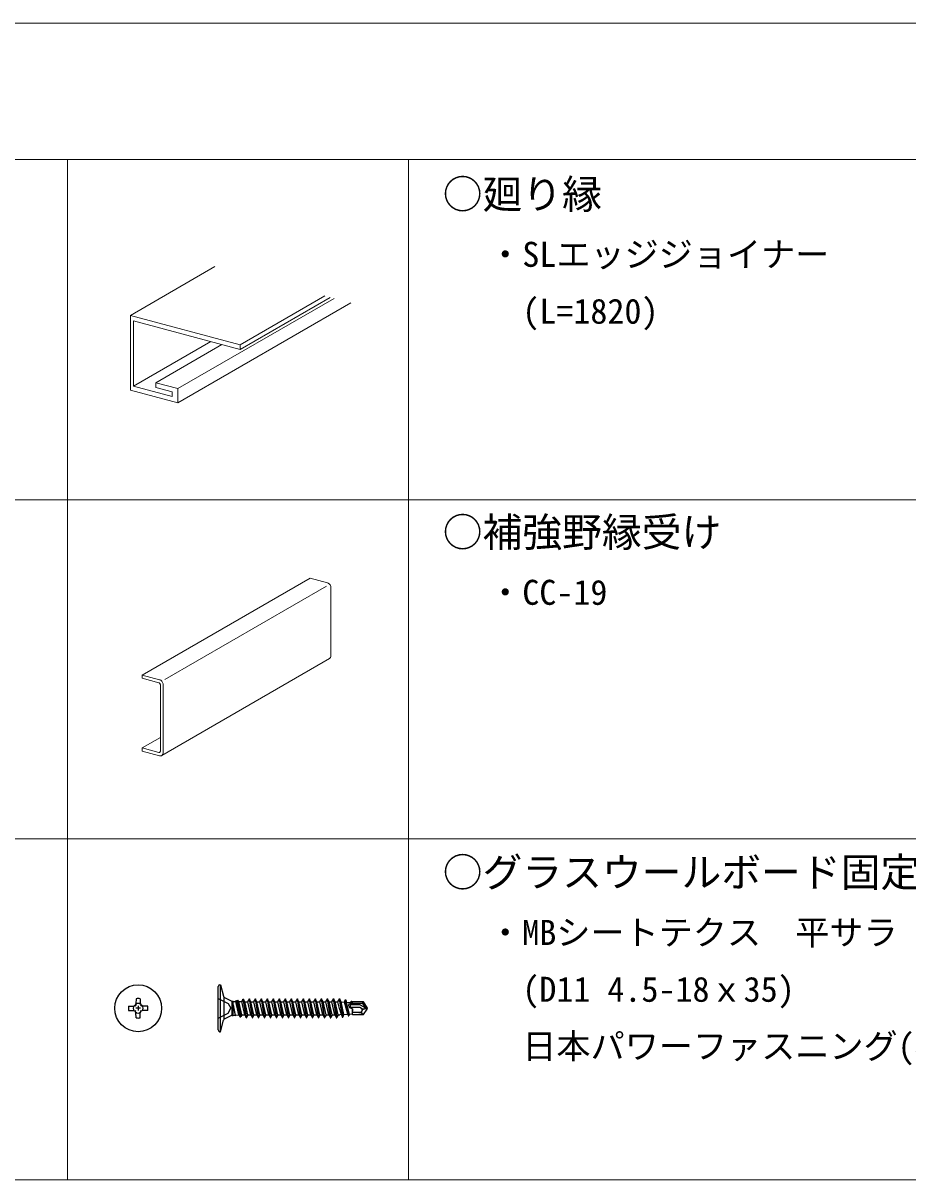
# Model space of a CAD drawing. Units: millimetres on the paper, enlarged 10 times. Extents: x -1950 to 1950, y -1347 to 1325.
# Drawn here: x -984 to -595, y 816 to 1325 of the extents above; entities that cross this region are included whole.
import ezdxf
from ezdxf.enums import TextEntityAlignment as Align

# ---------------------------------------------------------------- set-up
doc = ezdxf.new("R2010")
doc.units = ezdxf.units.MM
doc.header["$LTSCALE"] = 10
for name, color, linetype, lineweight in [('0-4_ブレース・補強材', 4, 'Continuous', 9), ('0-6_文字', 7, 'Continuous', 18), ('0-B_補強金具・金具・その他', 3, 'Continuous', 18), ('0-C_ビス・アンカーボルト・強調図形', 2, 'Continuous', 25), ('F-3_野縁', 3, 'Continuous', 18)]:
    doc.layers.add(name, color=color, linetype=linetype, lineweight=lineweight)
doc.styles.add('ＭＳ ゴシック', font='')
doc.styles.get('ＭＳ ゴシック').set_extended_font_data('MS Gothic')

msp = doc.modelspace()

# ---------------------------------------------------------------- linework, layer by layer
at = {"layer": '0-4_ブレース・補強材'}
for p, q in [((-932.13, 1038.34), (-858.34, 1080.94)), ((-850.69, 1078.89), (-858.34, 1080.94)), ((-922.13, 1036.36), (-851.03, 1077.4)), ((-849.16, 1046.8), (-849.16, 1076.72)), ((-923.57, 1002.95), (-849.79, 1045.55)), ((-932.13, 1038.34), (-932.13, 1037.29)), ((-924.17, 1034.1), (-924.17, 1004.88)), ((-922.95, 1004.2), (-922.95, 1034.12)), ((-932.13, 1006.31), (-924.17, 1010.9)), ((-932.13, 1005.96), (-932.13, 1004.9))]:
    msp.add_line(p, q, dxfattribs=at)
for points in [[(-849.16, 1076.72), (-849.19, 1077.03), (-849.26, 1077.35), (-849.37, 1077.65), (-849.52, 1077.95), (-849.71, 1078.21), (-849.93, 1078.45), (-850.17, 1078.64), (-850.43, 1078.79), (-850.69, 1078.89)], [(-849.79, 1045.55), (-849.59, 1045.7), (-849.42, 1045.89), (-849.29, 1046.13), (-849.21, 1046.39), (-849.17, 1046.69), (-849.16, 1046.8)], [(-924.48, 1036.29), (-932.13, 1038.34), (-932.13, 1036.93), (-924.78, 1034.97)], [(-924.17, 1034.1), (-924.18, 1034.22), (-924.21, 1034.35), (-924.25, 1034.47), (-924.31, 1034.59), (-924.39, 1034.7), (-924.48, 1034.79), (-924.57, 1034.87), (-924.68, 1034.93), (-924.78, 1034.97)], [(-922.95, 1034.12), (-922.97, 1034.43), (-923.04, 1034.75), (-923.15, 1035.06), (-923.3, 1035.35), (-923.49, 1035.62), (-923.71, 1035.85), (-923.95, 1036.05), (-924.21, 1036.19), (-924.48, 1036.29)], [(-924.48, 1002.85), (-932.13, 1004.9), (-932.13, 1006.31), (-924.78, 1004.34)], [(-924.78, 1004.34), (-924.68, 1004.32), (-924.57, 1004.33), (-924.48, 1004.35), (-924.39, 1004.4), (-924.31, 1004.47), (-924.25, 1004.55), (-924.21, 1004.65), (-924.18, 1004.76), (-924.17, 1004.88)], [(-924.48, 1002.85), (-924.21, 1002.81), (-923.95, 1002.82), (-923.71, 1002.88), (-923.49, 1003), (-923.3, 1003.17), (-923.15, 1003.38), (-923.04, 1003.62), (-922.97, 1003.9), (-922.95, 1004.2)]]:
    msp.add_lwpolyline(points, dxfattribs=at)
at = {"layer": '0-B_補強金具・金具・その他'}
for p, q in [((-937.34, 1196.5), (-900.18, 1217.96)), ((-916.47, 1164.28), (-847.8, 1203.93)), ((-916.47, 1158.07), (-840.45, 1201.96)), ((-889.04, 1183.56), (-851.88, 1205.02)), ((-889.04, 1181.49), (-849.43, 1204.36)), ((-937.34, 1196.5), (-889.04, 1183.56)), ((-937.34, 1196.5), (-937.34, 1163.66)), ((-935.93, 1194.05), (-889.04, 1181.49)), ((-935.93, 1165.35), (-901.97, 1184.96)), ((-926.13, 1166.87), (-897.07, 1183.64)), ((-889.04, 1183.56), (-889.04, 1181.49)), ((-926.13, 1166.87), (-916.47, 1164.28)), ((-937.34, 1163.66), (-916.47, 1158.07)), ((-918.92, 1162.87), (-918.92, 1160.8)), ((-916.47, 1164.28), (-916.47, 1158.07))]:
    msp.add_line(p, q, dxfattribs=at)
for points in [[(-935.93, 1194.05), (-935.93, 1165.35), (-918.92, 1160.8)], [(-926.13, 1166.87), (-926.13, 1164.8), (-918.92, 1162.87)]]:
    msp.add_lwpolyline(points, dxfattribs=at)
at = {"layer": '0-C_ビス・アンカーボルト・強調図形'}
for p, q in [((-898.71, 882.27), (-898.71, 901.39)), ((-897.96, 902.14), (-897.77, 902.14)), ((-897.77, 881.52), (-897.77, 902.14)), ((-897.77, 902.14), (-896.43, 897.12)), ((-933, 896.04), (-932.97, 893.9)), ((-898.71, 896.14), (-894.37, 893.98)), ((-896.32, 896.71), (-896.32, 886.96)), ((-895.93, 896.52), (-892.98, 895.08)), ((-890.69, 895.27), (-890.11, 892.58)), ((-889.71, 894.79), (-890.06, 895.4)), ((-889.61, 892.66), (-890.06, 895.4)), ((-887.84, 895.84), (-886.99, 890.95)), ((-885.15, 896.03), (-883.82, 887.63)), ((-882.5, 896.03), (-881.18, 887.63)), ((-879.86, 896.03), (-878.54, 887.63)), ((-877.22, 896.03), (-875.89, 887.63)), ((-874.57, 896.03), (-873.25, 887.63)), ((-871.93, 896.03), (-870.61, 887.63)), ((-869.28, 896.03), (-867.96, 887.63)), ((-866.64, 896.03), (-865.32, 887.63)), ((-864, 896.03), (-862.67, 887.63)), ((-861.35, 896.03), (-860.03, 887.63)), ((-858.71, 896.03), (-857.39, 887.63)), ((-856.07, 896.03), (-854.74, 887.63)), ((-853.42, 896.03), (-852.1, 887.63)), ((-850.78, 896.03), (-849.46, 887.63)), ((-848.13, 896.03), (-846.81, 887.63)), ((-845.49, 896.03), (-844.17, 887.89)), ((-842.85, 895.49), (-841.52, 888.45)), ((-938.14, 892.76), (-936, 892.79)), ((-936, 892.79), (-935.24, 893.14)), ((-936, 892.79), (-935.68, 892.47)), ((-936, 890.87), (-935.68, 891.19)), ((-935.24, 893.14), (-934.9, 892.81)), ((-935.24, 890.52), (-934.9, 890.86)), ((-934.89, 889.76), (-935.24, 890.52)), ((-932.9, 891.83), (-934.95, 891.83)), ((-934.89, 893.9), (-934.57, 893.58)), ((-933.93, 892.85), (-933.93, 890.81)), ((-932.97, 893.9), (-933.29, 893.58)), ((-932.97, 893.9), (-932.62, 893.14)), ((-932.62, 893.14), (-932.95, 892.81)), ((-932.62, 890.52), (-932.95, 890.86)), ((-931.85, 892.79), (-932.62, 893.14)), ((-931.85, 890.87), (-932.62, 890.52)), ((-931.85, 892.79), (-932.17, 892.47)), ((-931.85, 890.87), (-932.17, 891.19)), ((-929.72, 892.76), (-931.85, 892.79)), ((-929.72, 890.9), (-931.85, 890.87)), ((-894.37, 893.98), (-893.23, 891.83)), ((-892.78, 894.98), (-892.78, 888.68)), ((-892.56, 894.98), (-892.15, 894.98)), ((-892.15, 888.68), (-892.15, 894.98)), ((-892.15, 894.87), (-890.94, 894.83)), ((-891.06, 888.83), (-892.15, 893.71)), ((-892.15, 893.38), (-891.25, 888.5)), ((-889.65, 888.88), (-890.94, 894.83)), ((-890.11, 892.58), (-889.24, 888.1)), ((-888.36, 888.92), (-889.71, 894.79)), ((-889.71, 894.79), (-888.35, 894.74)), ((-889.61, 892.66), (-888.82, 888.02)), ((-887.06, 888.97), (-888.35, 894.74)), ((-886.47, 887.63), (-886.99, 890.95)), ((-886.9, 894.69), (-885.74, 894.69)), ((-885.69, 888.97), (-886.9, 894.2)), ((-886.81, 890.98), (-886.28, 887.63)), ((-884.42, 888.97), (-885.74, 894.69)), ((-883.05, 888.97), (-884.37, 894.69)), ((-884.37, 894.69), (-883.09, 894.69)), ((-881.77, 888.97), (-883.09, 894.69)), ((-880.4, 888.97), (-881.73, 894.69)), ((-881.73, 894.69), (-880.45, 894.69)), ((-879.13, 888.97), (-880.45, 894.69)), ((-877.76, 888.97), (-879.08, 894.69)), ((-879.08, 894.69), (-877.81, 894.69)), ((-876.48, 888.97), (-877.81, 894.69)), ((-875.12, 888.97), (-876.44, 894.69)), ((-876.44, 894.69), (-875.16, 894.69)), ((-873.84, 888.97), (-875.16, 894.69)), ((-872.47, 888.97), (-873.79, 894.69)), ((-873.79, 894.69), (-872.52, 894.69)), ((-871.2, 888.97), (-872.52, 894.69)), ((-869.83, 888.97), (-871.15, 894.69)), ((-871.15, 894.69), (-869.87, 894.69)), ((-868.55, 888.97), (-869.87, 894.69)), ((-867.18, 888.97), (-868.51, 894.69)), ((-868.51, 894.69), (-867.23, 894.69)), ((-865.91, 888.97), (-867.23, 894.69)), ((-864.54, 888.97), (-865.86, 894.69)), ((-865.86, 894.69), (-864.59, 894.69)), ((-863.27, 888.97), (-864.59, 894.69)), ((-861.9, 888.97), (-863.22, 894.69)), ((-863.22, 894.69), (-861.94, 894.69)), ((-860.62, 888.97), (-861.94, 894.69)), ((-859.25, 888.97), (-860.58, 894.69)), ((-860.58, 894.69), (-859.3, 894.69)), ((-857.98, 888.97), (-859.3, 894.69)), ((-856.61, 888.97), (-857.93, 894.69)), ((-857.93, 894.69), (-856.66, 894.69)), ((-855.33, 888.97), (-856.66, 894.69)), ((-853.97, 888.97), (-855.29, 894.69)), ((-855.29, 894.69), (-854.01, 894.69)), ((-852.69, 888.97), (-854.01, 894.69)), ((-851.32, 888.97), (-852.64, 894.69)), ((-852.64, 894.69), (-851.37, 894.69)), ((-850.05, 888.97), (-851.37, 894.69)), ((-848.68, 888.97), (-850, 894.69)), ((-850, 894.69), (-848.72, 894.69)), ((-847.4, 888.97), (-848.72, 894.69)), ((-846.03, 888.97), (-847.36, 894.69)), ((-847.36, 894.69), (-846.08, 894.69)), ((-845.27, 891.2), (-846.08, 894.69)), ((-843.46, 889.1), (-844.69, 894.65)), ((-844.69, 894.65), (-843.21, 894.55)), ((-841.78, 889.22), (-843.21, 894.55)), ((-841.05, 889.27), (-842.26, 894.48)), ((-842.26, 894.48), (-840.36, 894.35)), ((-841.28, 893.79), (-840.28, 894.07)), ((-836.47, 892.21), (-840.96, 892.21)), ((-840.59, 892.02), (-840.59, 893.98)), ((-835.28, 893.89), (-840.59, 893.89)), ((-836.27, 893.33), (-840.59, 893.33)), ((-840.36, 894.35), (-840.2, 894.93)), ((-840.28, 894.07), (-840.36, 894.35)), ((-840.2, 894.93), (-840.03, 893.97)), ((-839.97, 894.77), (-839.85, 894.03)), ((-839.88, 894.42), (-839.97, 894.77)), ((-839.88, 894.42), (-839.65, 894.64)), ((-839.85, 894.19), (-839.88, 894.42)), ((-839.79, 891.61), (-839.65, 890.58)), ((-839.72, 891.21), (-839.65, 890.58)), ((-839.65, 889.02), (-839.65, 891.54)), ((-835.69, 891.75), (-836.47, 892.21)), ((-836.27, 893.33), (-833.96, 892)), ((-835.62, 890.59), (-835.48, 890.8)), ((-835.28, 893.89), (-833.96, 892)), ((-834.89, 889.02), (-833.16, 891.49)), ((-834.36, 891.55), (-833.09, 891.83)), ((-833.96, 892), (-833.16, 892.17)), ((-833.96, 892), (-833.09, 891.83)), ((-833.16, 891.49), (-833.09, 891.83)), ((-934.89, 889.76), (-934.57, 890.08)), ((-934.86, 887.62), (-934.89, 889.76)), ((-932.97, 889.76), (-933.29, 890.08)), ((-897.77, 881.52), (-896.43, 886.54)), ((-895.93, 887.14), (-892.98, 888.59)), ((-892.56, 888.68), (-892.15, 888.68)), ((-891.06, 888.83), (-889.65, 888.88)), ((-889.24, 888.1), (-888.82, 888.02)), ((-888.36, 888.92), (-887.06, 888.97)), ((-886.47, 887.63), (-886.28, 887.63)), ((-885.69, 888.97), (-884.42, 888.97)), ((-883.82, 887.63), (-883.64, 887.63)), ((-883.05, 888.97), (-881.77, 888.97)), ((-881.18, 887.63), (-880.99, 887.63)), ((-880.4, 888.97), (-879.13, 888.97)), ((-878.54, 887.63), (-878.35, 887.63)), ((-877.76, 888.97), (-876.48, 888.97)), ((-875.89, 887.63), (-875.71, 887.63)), ((-875.12, 888.97), (-873.84, 888.97)), ((-873.25, 887.63), (-873.06, 887.63)), ((-872.47, 888.97), (-871.2, 888.97)), ((-870.61, 887.63), (-870.42, 887.63)), ((-869.83, 888.97), (-868.55, 888.97)), ((-867.96, 887.63), (-867.77, 887.63)), ((-867.18, 888.97), (-865.91, 888.97)), ((-865.32, 887.63), (-865.13, 887.63)), ((-864.54, 888.97), (-863.27, 888.97)), ((-862.67, 887.63), (-862.49, 887.63)), ((-861.9, 888.97), (-860.62, 888.97)), ((-860.03, 887.63), (-859.84, 887.63)), ((-859.25, 888.97), (-857.98, 888.97)), ((-857.39, 887.63), (-857.2, 887.63)), ((-856.61, 888.97), (-855.33, 888.97)), ((-854.74, 887.63), (-854.56, 887.63)), ((-853.97, 888.97), (-852.69, 888.97)), ((-852.1, 887.63), (-851.91, 887.63)), ((-851.32, 888.97), (-850.05, 888.97)), ((-849.46, 887.63), (-849.27, 887.63)), ((-848.68, 888.97), (-847.4, 888.97)), ((-846.81, 887.63), (-846.62, 887.63)), ((-846.03, 888.97), (-845.27, 888.97)), ((-844.17, 887.89), (-843.98, 887.89)), ((-843.46, 889.1), (-841.78, 889.22)), ((-841.52, 888.45), (-841.34, 888.45)), ((-841.05, 889.27), (-839.97, 889.34)), ((-839.65, 889.02), (-839.97, 889.34)), ((-836.84, 889.96), (-839.65, 889.96)), ((-839.65, 889.02), (-834.89, 889.02)), ((-835.46, 889.47), (-834.89, 889.02)), ((-897.96, 881.52), (-897.77, 881.52))]:
    msp.add_line(p, q, dxfattribs=at)
for points in [[(-934.86, 896.04), (-934.89, 893.9), (-935.24, 893.14)], [(-890.94, 894.83), (-890.69, 895.27), (-890.06, 895.4)], [(-888.35, 894.74), (-887.95, 895.44), (-887.84, 895.84)], [(-887.84, 895.84), (-887.57, 895.89), (-886.81, 890.98)], [(-887.02, 894.69), (-887.45, 895.44), (-887.57, 895.89)], [(-885.74, 894.69), (-885.3, 895.44), (-885.15, 896.03)], [(-885.15, 896.03), (-884.96, 896.03), (-883.64, 887.63)], [(-884.37, 894.69), (-884.8, 895.44), (-884.96, 896.03)], [(-883.09, 894.69), (-882.66, 895.44), (-882.5, 896.03)], [(-882.5, 896.03), (-882.32, 896.03), (-880.99, 887.63)], [(-881.73, 894.69), (-882.16, 895.44), (-882.32, 896.03)], [(-880.45, 894.69), (-880.02, 895.44), (-879.86, 896.03)], [(-879.86, 896.03), (-879.67, 896.03), (-878.35, 887.63)], [(-879.08, 894.69), (-879.51, 895.44), (-879.67, 896.03)], [(-877.81, 894.69), (-877.37, 895.44), (-877.22, 896.03)], [(-877.22, 896.03), (-877.03, 896.03), (-875.71, 887.63)], [(-876.44, 894.69), (-876.87, 895.44), (-877.03, 896.03)], [(-875.16, 894.69), (-874.73, 895.44), (-874.57, 896.03)], [(-874.57, 896.03), (-874.38, 896.03), (-873.06, 887.63)], [(-873.79, 894.69), (-874.23, 895.44), (-874.38, 896.03)], [(-872.52, 894.69), (-872.09, 895.44), (-871.93, 896.03)], [(-871.93, 896.03), (-871.74, 896.03), (-870.42, 887.63)], [(-871.15, 894.69), (-871.58, 895.44), (-871.74, 896.03)], [(-869.87, 894.69), (-869.44, 895.44), (-869.28, 896.03)], [(-869.28, 896.03), (-869.1, 896.03), (-867.77, 887.63)], [(-868.51, 894.69), (-868.94, 895.44), (-869.1, 896.03)], [(-867.23, 894.69), (-866.8, 895.44), (-866.64, 896.03)], [(-866.64, 896.03), (-866.45, 896.03), (-865.13, 887.63)], [(-865.86, 894.69), (-866.3, 895.44), (-866.45, 896.03)], [(-864.59, 894.69), (-864.15, 895.44), (-864, 896.03)], [(-864, 896.03), (-863.81, 896.03), (-862.49, 887.63)], [(-863.22, 894.69), (-863.65, 895.44), (-863.81, 896.03)], [(-861.94, 894.69), (-861.51, 895.44), (-861.35, 896.03)], [(-861.35, 896.03), (-861.17, 896.03), (-859.84, 887.63)], [(-860.58, 894.69), (-861.01, 895.44), (-861.17, 896.03)], [(-859.3, 894.69), (-858.87, 895.44), (-858.71, 896.03)], [(-858.71, 896.03), (-858.52, 896.03), (-857.2, 887.63)], [(-857.93, 894.69), (-858.36, 895.44), (-858.52, 896.03)], [(-856.66, 894.69), (-856.22, 895.44), (-856.07, 896.03)], [(-856.07, 896.03), (-855.88, 896.03), (-854.56, 887.63)], [(-855.29, 894.69), (-855.72, 895.44), (-855.88, 896.03)], [(-854.01, 894.69), (-853.58, 895.44), (-853.42, 896.03)], [(-853.42, 896.03), (-853.23, 896.03), (-851.91, 887.63)], [(-852.64, 894.69), (-853.08, 895.44), (-853.23, 896.03)], [(-851.37, 894.69), (-850.94, 895.44), (-850.78, 896.03)], [(-850.78, 896.03), (-850.59, 896.03), (-849.27, 887.63)], [(-850, 894.69), (-850.43, 895.44), (-850.59, 896.03)], [(-848.72, 894.69), (-848.29, 895.44), (-848.13, 896.03)], [(-848.13, 896.03), (-847.95, 896.03), (-846.62, 887.63)], [(-847.36, 894.69), (-847.79, 895.44), (-847.95, 896.03)], [(-846.08, 894.69), (-845.65, 895.44), (-845.49, 896.03)], [(-845.49, 896.03), (-845.3, 896.03), (-843.98, 887.89)], [(-844.69, 894.65), (-845.15, 895.44), (-845.3, 896.03)], [(-843.21, 894.55), (-843, 894.9), (-842.85, 895.49)], [(-842.85, 895.49), (-842.66, 895.49), (-841.34, 888.45)], [(-842.26, 894.48), (-842.5, 894.9), (-842.66, 895.49)], [(-938.14, 890.9), (-936, 890.87), (-935.24, 890.52)], [(-933, 887.62), (-932.97, 889.76), (-932.62, 890.52)], [(-898.71, 887.52), (-894.37, 889.68), (-893.23, 891.83)], [(-886.9, 894.2), (-887.02, 894.69), (-886.9, 894.69)], [(-845.27, 891.2), (-844.64, 889.02), (-845.27, 888.97)], [(-841.28, 893.79), (-841.47, 893), (-840.96, 892.21), (-839.65, 891.54)], [(-840.28, 894.07), (-840.03, 893.97), (-839.85, 894.03), (-839.85, 894.19), (-839.65, 894.64)], [(-840.2, 894.93), (-840.02, 894.93), (-839.97, 894.77)], [(-839.65, 891.54), (-839.72, 891.21), (-839.79, 891.61)], [(-835.28, 893.89), (-834.89, 894.64), (-839.65, 894.64)], [(-833.09, 891.83), (-833.16, 892.17), (-834.89, 894.64)], [(-891.06, 888.83), (-891.25, 888.5), (-892.15, 888.68)], [(-889.65, 888.88), (-889.27, 888.22), (-889.24, 888.1)], [(-888.36, 888.92), (-888.77, 888.22), (-888.82, 888.02)], [(-887.06, 888.97), (-886.63, 888.22), (-886.47, 887.63)], [(-885.69, 888.97), (-886.12, 888.22), (-886.28, 887.63)], [(-884.42, 888.97), (-883.98, 888.22), (-883.82, 887.63)], [(-883.05, 888.97), (-883.48, 888.22), (-883.64, 887.63)], [(-881.77, 888.97), (-881.34, 888.22), (-881.18, 887.63)], [(-880.4, 888.97), (-880.84, 888.22), (-880.99, 887.63)], [(-879.13, 888.97), (-878.69, 888.22), (-878.54, 887.63)], [(-877.76, 888.97), (-878.19, 888.22), (-878.35, 887.63)], [(-876.48, 888.97), (-876.05, 888.22), (-875.89, 887.63)], [(-875.12, 888.97), (-875.55, 888.22), (-875.71, 887.63)], [(-873.84, 888.97), (-873.41, 888.22), (-873.25, 887.63)], [(-872.47, 888.97), (-872.91, 888.22), (-873.06, 887.63)], [(-871.2, 888.97), (-870.76, 888.22), (-870.61, 887.63)], [(-869.83, 888.97), (-870.26, 888.22), (-870.42, 887.63)], [(-868.55, 888.97), (-868.12, 888.22), (-867.96, 887.63)], [(-867.18, 888.97), (-867.62, 888.22), (-867.77, 887.63)], [(-865.91, 888.97), (-865.48, 888.22), (-865.32, 887.63)], [(-864.54, 888.97), (-864.97, 888.22), (-865.13, 887.63)], [(-863.27, 888.97), (-862.83, 888.22), (-862.67, 887.63)], [(-861.9, 888.97), (-862.33, 888.22), (-862.49, 887.63)], [(-860.62, 888.97), (-860.19, 888.22), (-860.03, 887.63)], [(-859.25, 888.97), (-859.69, 888.22), (-859.84, 887.63)], [(-857.98, 888.97), (-857.54, 888.22), (-857.39, 887.63)], [(-856.61, 888.97), (-857.04, 888.22), (-857.2, 887.63)], [(-855.33, 888.97), (-854.9, 888.22), (-854.74, 887.63)], [(-853.97, 888.97), (-854.4, 888.22), (-854.56, 887.63)], [(-852.69, 888.97), (-852.26, 888.22), (-852.1, 887.63)], [(-851.32, 888.97), (-851.76, 888.22), (-851.91, 887.63)], [(-850.05, 888.97), (-849.61, 888.22), (-849.46, 887.63)], [(-848.68, 888.97), (-849.11, 888.22), (-849.27, 887.63)], [(-847.4, 888.97), (-846.97, 888.22), (-846.81, 887.63)], [(-846.03, 888.97), (-846.47, 888.22), (-846.62, 887.63)], [(-844.64, 889.02), (-844.33, 888.48), (-844.17, 887.89)], [(-843.46, 889.1), (-843.82, 888.48), (-843.98, 887.89)], [(-841.78, 889.22), (-841.68, 889.04), (-841.52, 888.45)], [(-841.05, 889.27), (-841.18, 889.04), (-841.34, 888.45)]]:
    msp.add_lwpolyline(points, dxfattribs=at)
msp.add_circle((-933.93, 891.83), 10.31, dxfattribs=at)
for centre, radius, start, end in [((-897.96, 901.39), 0.75, 90, 180), ((-933.93, 891.83), 4.31, 77.5765, 102.4235), ((-895.52, 897.36), 0.938, 195, 244), ((-933.93, 891.83), 4.31, 167.5765, 192.4235), ((-933.93, 891.83), 2.15, 162.4826, 197.5174), ((-933.93, 891.83), 2.15, 72.4826, 107.5174), ((-933.93, 891.83), 2.15, 342.4826, 17.5175), ((-933.93, 891.83), 4.31, 347.5765, 12.4235), ((-892.56, 895.92), 0.938, 244, 270), ((-836.84, 891.45), 1.49, 270, 325), ((-834.95, 890.12), 0.826, 145, 231.4079), ((-836.02, 891.18), 0.659, 325, 60), ((-834.76, 893.36), 1.85, 240, 282.5), ((-833.96, 889.74), 1.85, 102.5, 145), ((-933.93, 891.83), 4.31, 257.5765, 282.4235), ((-933.93, 891.83), 2.15, 252.4826, 287.5174), ((-895.52, 886.3), 0.938, 116, 165), ((-892.56, 887.74), 0.938, 90, 116), ((-836.84, 887.74), 2.22, 51.4079, 90), ((-897.96, 882.27), 0.75, 180, 270)]:
    msp.add_arc(centre, radius, start, end, dxfattribs=at)
at = {"layer": 'F-3_野縁'}
for p, q in [((-1950, 1325), (1950, 1325)), ((-1910, 1265), (-20, 1265)), ((-965, 1265), (-965, 816.37)), ((-1910, 1115.46), (-20, 1115.46)), ((-1910, 966.37), (-20, 966.37)), ((-1910, 816.37), (-20, 816.37))]:
    msp.add_line(p, q, dxfattribs=at)
at = {"layer": 'F-3_野縁', "color": 4, "lineweight": 9}
msp.add_line((-815, 1265), (-815, 816.37), dxfattribs=at)

# ---------------------------------------------------------------- texts
at = {"layer": '0-6_文字', "style": 'ＭＳ ゴシック'}
for s, height, p in [('○廻り縁', 12.83, (-800, 1239.54)), ('・SLエッジジョイナー', 11, (-780, 1214.54)), ('\u3000(L=1820)', 11, (-780, 1189.54)), ('○補強野縁受け', 12.83, (-800, 1090.92)), ('・CC-19', 11, (-780, 1065.92)), ('○グラスウールボード固定専用ビス', 12.83, (-800, 941.37)), ('・MBシートテクス\u3000平サラ', 11, (-780, 916.37)), ('\u3000(D11 4.5-18ｘ35)', 11, (-780, 891.37)), ('\u3000日本パワーファスニング(株)製', 11, (-780, 866.37))]:
    msp.add_text(s, height=height, dxfattribs=at).set_placement(p, align=Align.BOTTOM_LEFT)

doc.saveas('drawing.dxf')
